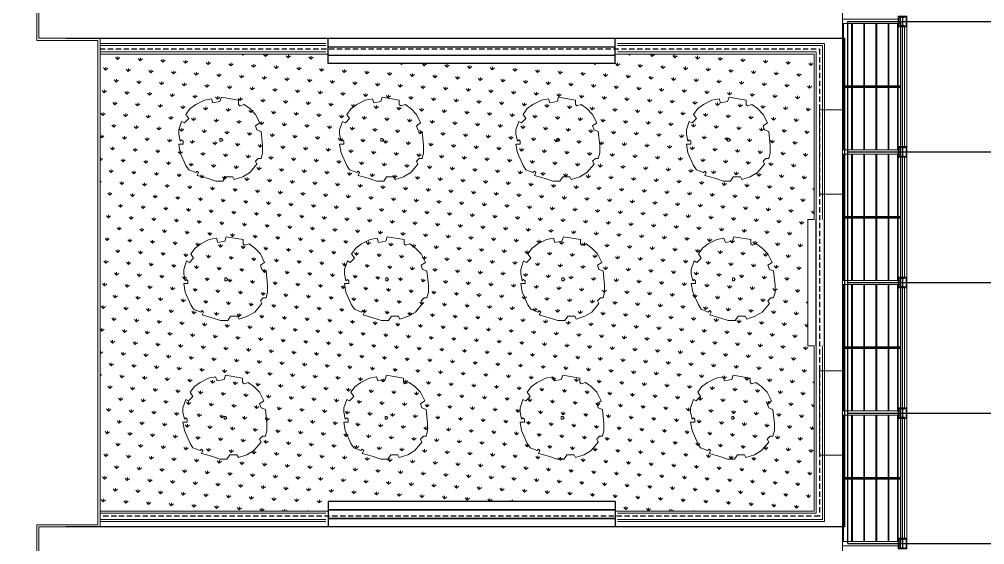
# Model space of a CAD drawing. Header units: inches. Extents: x 139 to 559, y -1 to 295.
# Drawn here: x 290.51 to 336.34, y 149.22 to 174.17 of the extents above; entities that cross this region are included whole.
import ezdxf

# ---------------------------------------------------------------- set-up
doc = ezdxf.new("R2010")
doc.units = ezdxf.units.IN
doc.header["$MEASUREMENT"] = 0
doc.linetypes.add('$0$HIDDEN', pattern=[0.375, 0.25, -0.125])
for name, color, linetype, lineweight in [('ars', 11, 'Continuous', 0), ('ARSIR', 31, 'Continuous', 5), ('ARSIR BETON', 8, 'Continuous', 5), ('ATAP', 3, 'Continuous', 20), ('besi siku', 70, 'Continuous', 9), ('DINDING2', 146, 'Continuous', 5), ('POHON', 98, 'Continuous', 5), ('RUMPUT', 93, 'Continuous', 0), ('SANITAIR', 15, 'Continuous', 9), ('WF', 6, 'Continuous', 9)]:
    doc.layers.add(name, color=color, linetype=linetype, lineweight=lineweight)
doc.layers.add('as', color=1, linetype='Continuous', plot=False)
pattern_1 = [(86.66969, (37.0798, 226.14725), (-0.5066041, 0.569206), [0.142875, -0.934755]), (41.66969, (37.0798, 226.14725), (-0.5066045, 0.5692064), [0.142875, -0.619125]), (131.66969, (37.0798, 226.14725), (-0.5692064, -0.5066045), [0.142875, -0.619125])]

# ---------------------------------------------------------------- blocks, each defined once
blk = doc.blocks.new('PHN-1')
at = {"linetype": 'Continuous'}
for points in [[(886.643, -157.758), (886.912, -158.365), (886.98, -158.77), (886.777, -158.77), (886.777, -158.905), (886.845, -158.972), (886.912, -158.905), (886.98, -159.242), (886.98, -159.444), (886.845, -159.848), (886.71, -159.781), (886.508, -159.983), (886.643, -160.185), (886.44, -160.455), (886.171, -160.657), (885.766, -160.86), (885.429, -160.927), (885.362, -160.725), (885.025, -160.792), (884.957, -160.994), (884.148, -160.86), (884.148, -160.657), (884.081, -160.59), (883.878, -160.657), (883.609, -160.455), (883.339, -160.185), (883.137, -159.781), (883.339, -159.646), (883.272, -159.444), (883.069, -159.376), (883.002, -158.702), (883.002, -158.365), (883.069, -158.096), (883.204, -158.096), (883.339, -157.961), (883.272, -157.826), (883.609, -157.421), (883.946, -157.219), (884.35, -157.084), (884.418, -157.219), (884.755, -157.219), (884.89, -157.017), (885.227, -157.017), (885.631, -157.152), (886.103, -157.287), (886.036, -157.421), (886.103, -157.489), (886.171, -157.421), (886.508, -157.556), (886.643, -157.758)], [(884.89, -158.972), (884.89, -158.972), (884.957, -158.905), (885.025, -158.905), (885.025, -158.972), (885.025, -159.039), (885.025, -159.039), (884.957, -159.039), (884.89, -158.972)]]:
    blk.add_lwpolyline(points, dxfattribs=at)
blk = doc.blocks.new('WF')
at = {"layer": 'ars'}
for p, q in [((-0.254, 0.204), (-0.254, -0.204)), ((0.254, 0.204), (-0.254, 0.204)), ((-0.25, 0.2), (-0.25, -0.2)), ((0.25, 0.2), (-0.25, 0.2)), ((-0.247, 0.1715), (-0.247, -0.1715)), ((0.2215, 0.197), (-0.2215, 0.197)), ((-0.22, -0.17), (-0.22, 0.17)), ((0.22, 0.17), (-0.22, 0.17)), ((0.22, -0.17), (0.22, 0.17)), ((0.247, 0.1715), (0.247, -0.1715)), ((0.25, 0.2), (0.25, -0.2)), ((0.254, 0.204), (0.254, -0.204)), ((0.254, -0.204), (-0.254, -0.204)), ((0.25, -0.2), (-0.25, -0.2)), ((0.2215, -0.197), (-0.2215, -0.197)), ((0.22, -0.17), (-0.22, -0.17))]:
    blk.add_line(p, q, dxfattribs=at)
for points in [[(-0.22, 0.1985), (-0.22, 0.2), (-0.25, 0.2), (-0.25, 0.17), (-0.2485, 0.17, 0.4142136), (-0.247, 0.1715), (-0.247, 0.194, -0.4142136), (-0.244, 0.197), (-0.2215, 0.197, 0.4142136)], [(0.22, 0.1985), (0.22, 0.2), (0.25, 0.2), (0.25, 0.17), (0.2485, 0.17, -0.4142136), (0.247, 0.1715), (0.247, 0.194, 0.4142136), (0.244, 0.197), (0.2215, 0.197, -0.4142136)], [(-0.22, -0.1985), (-0.22, -0.2), (-0.25, -0.2), (-0.25, -0.17), (-0.2485, -0.17, -0.4142136), (-0.247, -0.1715), (-0.247, -0.194, 0.4142136), (-0.244, -0.197), (-0.2215, -0.197, -0.4142136)], [(0.22, -0.1985), (0.22, -0.2), (0.25, -0.2), (0.25, -0.17), (0.2485, -0.17, 0.4142136), (0.247, -0.1715), (0.247, -0.194, -0.4142136), (0.244, -0.197), (0.2215, -0.197, 0.4142136)]]:
    blk.add_lwpolyline(points, format="xyb", close=True, dxfattribs=at)
at = {"layer": 'WF'}
blk.add_lwpolyline([(0.192, 0.096, -0.4142136), (0.196, 0.1), (0.2, 0.1), (0.2, -0.1), (0.196, -0.1, -0.4142136), (0.192, -0.096), (0.192, -0.0195, 0.4142136), (0.179, -0.0065), (-0.179, -0.0065, 0.4142136), (-0.192, -0.0195), (-0.192, -0.096, -0.4142136), (-0.196, -0.1), (-0.2, -0.1), (-0.2, 0.1), (-0.196, 0.1, -0.4142136), (-0.192, 0.096), (-0.192, 0.0195, 0.4142136), (-0.179, 0.0065), (0.179, 0.0065, 0.4142136), (0.192, 0.0195)], format="xyb", close=True, dxfattribs=at)
blk = doc.blocks.new('ATAP-B')
at = {"layer": 'ars'}
for p, q in [((-3.044, 26.444), (-3.044, -1.156)), ((0.01, 19.098), (0.01, 24.79)), ((0.01, 12.898), (0.01, 18.59)), ((0.01, 6.698), (0.01, 12.39)), ((0.01, 0.498), (0.01, 6.19))]:
    blk.add_line(p, q, dxfattribs=at)
at = {"layer": 'as'}
for p, q in [((-2.794, 25.044), (10.306, 25.044)), ((-2.794, 0.244), (-2.794, 25.044)), ((-0.194, 0.244), (-0.194, 25.044)), ((-2.794, 18.844), (10.306, 18.844)), ((-2.794, 12.644), (10.306, 12.644)), ((-2.794, 6.444), (10.306, 6.444)), ((-2.794, 0.244), (10.306, 0.244))]:
    blk.add_line(p, q, dxfattribs=at)
at = {"layer": 'ATAP'}
for points in [[(-3.044, 20.844), (-4.144, 20.844), (-4.144, 16.844), (-3.044, 16.844)], [(-3.044, 8.444), (-4.144, 8.444), (-4.144, 4.444), (-3.044, 4.444)]]:
    blk.add_lwpolyline(points, dxfattribs=at)
at = {"layer": 'besi siku'}
for p, q in [((-3.04, 24.944), (-3.04, 18.944)), ((-3, 24.944), (-3, 18.944)), ((-2.611, 24.944), (-2.611, 18.944)), ((-2.571, 24.944), (-2.571, 18.944)), ((-2.035, 24.944), (-2.035, 18.944)), ((-1.995, 24.944), (-1.995, 18.944)), ((-1.459, 24.944), (-1.459, 18.944)), ((-1.419, 24.944), (-1.419, 18.944)), ((-0.883, 24.944), (-0.883, 18.944)), ((-0.843, 24.944), (-0.843, 18.944)), ((-0.434, 24.944), (-0.434, 18.944)), ((-0.394, 24.944), (-0.394, 18.944)), ((-3, 21.984), (-0.294, 21.984)), ((-3, 21.944), (-0.294, 21.944)), ((-3, 21.904), (-0.294, 21.904)), ((-3.04, 18.744), (-3.04, 12.744)), ((-3, 18.744), (-3, 12.744)), ((-2.611, 18.744), (-2.611, 12.744)), ((-2.571, 18.744), (-2.571, 12.744)), ((-2.035, 18.744), (-2.035, 12.744)), ((-1.995, 18.744), (-1.995, 12.744)), ((-1.459, 18.744), (-1.459, 12.744)), ((-1.419, 18.744), (-1.419, 12.744)), ((-0.883, 18.744), (-0.883, 12.744)), ((-0.843, 18.744), (-0.843, 12.744)), ((-0.434, 18.744), (-0.434, 12.744)), ((-0.394, 18.744), (-0.394, 12.744)), ((-3, 15.784), (-0.294, 15.784)), ((-3, 15.744), (-0.294, 15.744)), ((-3, 15.704), (-0.294, 15.704)), ((-3.04, 12.544), (-3.04, 6.544)), ((-3, 12.544), (-3, 6.544)), ((-2.611, 12.544), (-2.611, 6.544)), ((-2.571, 12.544), (-2.571, 6.544)), ((-2.035, 12.544), (-2.035, 6.544)), ((-1.995, 12.544), (-1.995, 6.544)), ((-1.459, 12.544), (-1.459, 6.544)), ((-1.419, 12.544), (-1.419, 6.544)), ((-0.883, 12.544), (-0.883, 6.544)), ((-0.843, 12.544), (-0.843, 6.544)), ((-0.434, 12.544), (-0.434, 6.544)), ((-0.394, 12.544), (-0.394, 6.544)), ((-3, 9.584), (-0.294, 9.584)), ((-3, 9.544), (-0.294, 9.544)), ((-3, 9.504), (-0.294, 9.504)), ((-3.04, 6.344), (-3.04, 0.344)), ((-3, 6.344), (-3, 0.344)), ((-2.611, 6.344), (-2.611, 0.344)), ((-2.571, 6.344), (-2.571, 0.344)), ((-2.035, 6.344), (-2.035, 0.344)), ((-1.995, 6.344), (-1.995, 0.344)), ((-1.459, 6.344), (-1.459, 0.344)), ((-1.419, 6.344), (-1.419, 0.344)), ((-0.883, 6.344), (-0.883, 0.344)), ((-0.843, 6.344), (-0.843, 0.344)), ((-0.434, 6.344), (-0.434, 0.344)), ((-0.394, 6.344), (-0.394, 0.344)), ((-3, 3.384), (-0.294, 3.384)), ((-3, 3.344), (-0.294, 3.344)), ((-3, 3.304), (-0.294, 3.304))]:
    blk.add_line(p, q, dxfattribs=at)
at = {"layer": 'WF'}
for p, q in [((-0.294, 24.844), (-0.294, 19.044)), ((-0.094, 24.844), (-0.094, 19.044)), ((-0.294, 18.644), (-0.294, 12.844)), ((-0.094, 18.644), (-0.094, 12.844)), ((-0.294, 12.444), (-0.294, 6.644)), ((-0.094, 12.444), (-0.094, 6.644)), ((-0.294, 6.244), (-0.294, 0.444)), ((-0.094, 6.244), (-0.094, 0.444))]:
    blk.add_line(p, q, dxfattribs=at)
for points in [[(-0.294, 24.844), (-0.31, 24.844), (-0.31, 25.244), (-0.294, 25.244)], [(-0.294, 18.644), (-0.31, 18.644), (-0.31, 19.044), (-0.294, 19.044)], [(-0.294, 12.444), (-0.31, 12.444), (-0.31, 12.844), (-0.294, 12.844)], [(-0.294, 6.244), (-0.31, 6.244), (-0.31, 6.644), (-0.294, 6.644)], [(-0.294, 0.044), (-0.31, 0.044), (-0.31, 0.444), (-0.294, 0.444)]]:
    blk.add_lwpolyline(points, close=True, dxfattribs=at)
for points in [[(-0.31, 25.144), (-3.04, 25.144), (-3.04, 24.944), (-0.31, 24.944)], [(-0.31, 18.944), (-3.04, 18.944), (-3.04, 18.744), (-0.31, 18.744)], [(-0.31, 12.744), (-3.04, 12.744), (-3.04, 12.544), (-0.31, 12.544)], [(-0.31, 6.544), (-3.04, 6.544), (-3.04, 6.344), (-0.31, 6.344)], [(-0.31, 0.344), (-3.04, 0.344), (-3.04, 0.144), (-0.31, 0.144)]]:
    blk.add_lwpolyline(points, dxfattribs=at)
at = {"layer": 'WF', "xscale": -1, "rotation": 90}
for p in [(-0.194, 25.044), (-0.194, 18.844), (-0.194, 12.644), (-0.194, 6.444), (-0.194, 0.244)]:
    blk.add_blockref('WF', p, dxfattribs=at)

msp = doc.modelspace()

# ---------------------------------------------------------------- hatches: boundary and pattern name
at = {"layer": 'ARSIR'}
h = msp.add_hatch(dxfattribs=at)
h.set_pattern_fill('AR-HBONE', color=256, scale=0.1, style=0)
h.set_pattern_definition([(48.3303, (269.9467, 118.0756), (-0.0328619, 0.5647301), [1.2, -0.4]), (138.3303, (270.2126, 118.37438), (-0.0328619, 0.5647301), [1.2, -0.4])])
edge = h.paths.add_edge_path()
edge.add_line((395.42, 171.6524), (394.22, 171.6524))
edge.add_line((394.22, 171.6524), (394.22, 133.2715))
edge.add_arc((380.22, 133.2715), 14, 270, 360, ccw=False)
edge.add_line((380.22, 119.2715), (283.2125, 119.2715))
edge.add_line((283.2125, 119.2715), (283.2125, 118.0715))
edge.add_line((283.2125, 118.0715), (380.22, 118.0715))
edge.add_arc((380.22, 133.2715), 15.2, 270, 360)
edge.add_line((395.42, 133.2715), (395.42, 171.6524))
at = {"layer": 'ARSIR BETON'}
h = msp.add_hatch(dxfattribs=at)
h.set_pattern_fill('AR-HBONE', color=256, scale=0.004, style=0)
h.set_pattern_definition([(45, (37.0798, 226.14725), (6e-17, 0.5747364), [1.2192, -0.4064]), (135, (37.36716, 226.4346), (6e-17, 0.5747364), [1.2192, -0.4064])])
edge = h.paths.add_edge_path()
edge.add_arc((191.2828, 190.0679), 14, 90, 180)
edge.add_line((177.2828, 190.0679), (177.2828, 133.2715))
edge.add_arc((191.2827, 133.2715), 14, 179.99992, 263.11919)
edge.add_line((189.6055, 119.3724), (189.6055, 112.3227))
edge.add_line((189.6055, 112.3227), (189.7055, 112.3227))
edge.add_line((189.7055, 112.3227), (189.7055, 112.2227))
edge.add_line((189.7055, 112.2227), (201.7055, 112.2227))
edge.add_line((201.7055, 112.2227), (201.7055, 119.2715))
edge.add_line((201.7055, 119.2715), (380.22, 119.2715))
edge.add_arc((380.22, 133.2715), 14, 270, 360)
edge.add_line((394.22, 133.2715), (394.22, 186.8365))
edge.add_arc((380.07, 186.8365), 14.15, 0.00002, 89.99998)
edge.add_line((380.07, 200.9865), (288.3873, 200.9865))
edge.add_arc((288.3873, 203.9865), 3, 180, 270, ccw=False)
edge.add_line((285.3873, 203.9865), (285.3986, 204.9823))
edge.add_line((285.3986, 204.9823), (271.3873, 205.1475))
edge.add_line((271.3873, 205.1475), (271.3873, 204.9086))
edge.add_arc((270.5466, 204.9086), 0.8408, 270, 359.99999, ccw=False)
edge.add_line((270.5466, 204.0679), (191.2828, 204.0679))
edge = h.paths.add_edge_path()
edge.add_line((191.2672, 197.9562), (265.7566, 197.9585))
edge.add_arc((265.7568, 189.203), 8.7555, 41.343, 90.00169, ccw=False)
edge.add_line((272.3302, 194.9865), (332.5823, 194.9865))
edge.add_line((332.5823, 194.9865), (332.5823, 191.8715))
edge.add_line((332.5823, 191.8715), (340.1822, 191.8715))
edge.add_line((340.1822, 191.8715), (340.1822, 194.9865))
edge.add_line((340.1822, 194.9865), (380.07, 194.9865))
edge.add_arc((380.07, 186.8365), 8.15, 0, 90, ccw=False)
edge.add_line((388.22, 186.8365), (388.22, 163.1715))
edge.add_line((388.22, 163.1715), (388.22, 157.7117))
edge.add_line((388.22, 157.7117), (388.22, 133.2715))
edge.add_arc((380.22, 133.2715), 8, -90, 0, ccw=False)
edge.add_line((380.22, 125.2715), (191.2828, 125.2715))
edge.add_arc((191.185, 133.1732), 7.9023, 180.12317, 270.70845, ccw=False)
edge.add_line((183.2828, 133.1562), (183.2675, 189.9541))
edge.add_arc((191.2675, 189.9563), 8, 90.00169, 180.01541, ccw=False)
at = {"layer": 'RUMPUT'}
h = msp.add_hatch(dxfattribs=at)
h.set_pattern_fill('GRASS', color=256, scale=0.03, angle=356.66969, style=0)
h.set_pattern_definition(pattern_1)
edge = h.paths.add_edge_path()
edge.add_line((394.22, 171.6524), (402.698, 171.6524))
edge.add_line((402.698, 171.6524), (406.8633, 171.9326))
edge.add_line((406.8633, 171.9326), (407.1349, 173.6574))
edge.add_line((407.1349, 173.6574), (416.4205, 172.1948))
edge.add_line((416.4205, 172.1948), (417.0895, 176.4425))
edge.add_line((417.0895, 176.4425), (434.0908, 173.7645))
edge.add_line((434.0908, 173.7645), (442.2259, 174.3118))
edge.add_line((442.2259, 174.3118), (445.141, 192.7643))
edge.add_line((445.141, 192.7643), (418.5729, 196.9616))
edge.add_line((418.5729, 196.9616), (402.3997, 199.5091))
edge.add_line((402.3997, 199.5091), (401.9329, 196.5456))
edge.add_line((401.9329, 196.5456), (390.18, 198.3869))
edge.add_arc((380.07, 186.8365), 15.35, 48.80437, 90)
edge.add_line((380.07, 202.1865), (288.3873, 202.1865))
edge.add_arc((288.3873, 203.9865), 1.8, 180, 270, ccw=False)
edge.add_line((286.5873, 203.9865), (286.5873, 204.7646))
edge.add_line((286.5873, 204.7646), (489.7232, 202.4653))
edge.add_line((489.7232, 202.4653), (489.009, 190.7748))
edge.add_line((489.009, 190.7748), (447.5074, 192.7549))
edge.add_line((447.5074, 192.7549), (448.3956, 174.0667))
edge.add_line((448.3956, 174.0667), (421.3302, 172.0652))
edge.add_line((421.3302, 172.0652), (401.0645, 170.836))
edge.add_line((401.0645, 170.836), (400.9341, 157.9843))
edge.add_line((400.9341, 157.9843), (400.8036, 145.1327))
edge.add_line((400.8036, 145.1327), (400.9017, 135.2859))
edge.add_line((400.9017, 135.2859), (401.5003, 132.6794))
edge.add_line((401.5003, 132.6794), (401.2595, 116.478))
edge.add_line((401.2595, 116.478), (378.6535, 115.7086))
edge.add_line((378.6535, 115.7086), (368.9216, 115.7377))
edge.add_line((368.9216, 115.7377), (346.0892, 112.9076))
edge.add_line((346.0892, 112.9076), (341.1309, 112.1001))
edge.add_line((341.1309, 112.1001), (333.7244, 111.8362))
edge.add_line((333.7244, 111.8362), (331.0738, 112.2718))
edge.add_line((331.0738, 112.2718), (324.3803, 115.2754))
edge.add_line((324.3803, 115.2754), (321.6092, 115.9684))
edge.add_line((321.6092, 115.9684), (289.1333, 113.6571))
edge.add_line((289.1333, 113.6571), (289.1333, 118.0715))
edge.add_line((289.1333, 118.0715), (380.22, 118.0715))
edge.add_arc((380.22, 133.2715), 15.2, 270, 360)
edge.add_line((395.42, 133.2715), (395.42, 171.6524))
h = msp.add_hatch(dxfattribs=at)
h.set_pattern_fill('GRASS', color=256, scale=0.03, angle=356.66969, style=0)
h.set_pattern_definition(pattern_1)
h.paths.add_polyline_path([(294.3373, 172.5215), (294.3373, 150.8215), (305.1652, 150.8215), (305.1652, 151.2715), (318.8012, 151.2715), (318.8012, 150.8215), (328.2376, 150.8215), (328.2376, 158.6615), (327.9376, 158.6615), (327.9376, 164.6715), (328.2376, 164.6715), (328.2376, 172.5215), (318.8012, 172.5215), (318.8012, 172.0715), (305.1652, 172.0715), (305.1652, 172.5215)])

# ---------------------------------------------------------------- linework, layer by layer
for p, q in [((305.1652, 172.8715), (318.8012, 172.8715)), ((305.1652, 172.4715), (318.8012, 172.4715)), ((318.8012, 172.0715), (305.1652, 172.0715)), ((328.3376, 158.6615), (328.3376, 164.6715)), ((328.7376, 158.6615), (328.7376, 164.6715)), ((318.8012, 151.2715), (305.1652, 151.2715)), ((318.8012, 150.8715), (305.1652, 150.8715)), ((305.1652, 150.8715), (318.8012, 150.8715)), ((318.8012, 150.4715), (305.1652, 150.4715)), ((305.1652, 150.4715), (318.8012, 150.4715))]:
    msp.add_line(p, q)
for points in [[(292.7373, 173.2715), (329.6873, 173.2715), (329.6873, 150.0715), (292.7373, 150.0715)], [(305.1652, 172.0715), (305.1652, 173.2715)], [(318.8012, 172.0715), (318.8012, 173.2715)], [(305.1652, 151.2715), (305.1652, 150.0715)], [(318.8012, 151.2715), (318.8012, 150.0715)]]:
    msp.add_lwpolyline(points)
at = {"layer": 'as', "linetype": '$0$HIDDEN'}
for p, q in [((294.3373, 172.7715), (328.4876, 172.7715)), ((328.4876, 172.7515), (328.4876, 150.5715)), ((328.4876, 150.5715), (294.3373, 150.5715))]:
    msp.add_line(p, q, dxfattribs=at)
at = {"layer": 'ATAP'}
msp.add_lwpolyline([(265.4373, 178.0115), (291.4373, 178.0115), (291.4373, 173.2715), (294.3373, 173.2715), (294.3373, 150.0715), (291.4373, 150.0715), (291.4373, 145.3315), (265.6873, 145.3315), (265.6873, 149.6215), (262.8873, 149.6215), (262.8873, 173.7315), (265.4373, 173.7315), (265.4373, 178.0115)], dxfattribs=at)
msp.add_lwpolyline([(265.5373, 177.9115), (291.3373, 177.9115), (291.3373, 173.1715), (294.2373, 173.1715), (294.2373, 150.1715), (291.3373, 150.1715), (291.3373, 145.4315), (265.7873, 145.4315), (265.7873, 149.7215), (262.9873, 149.7215), (262.9873, 173.6315), (265.5373, 173.6315)], close=True, dxfattribs=at)
at = {"layer": 'DINDING2'}
for points in [[(292.7373, 173.2715), (292.7373, 173.2715), (291.4373, 173.2715), (291.4373, 176.4115)], [(294.3373, 150.8215), (305.1652, 150.8215), (305.1652, 151.2715), (318.8012, 151.2715), (318.8012, 150.8215), (328.2376, 150.8215), (328.2376, 158.6615), (327.9376, 158.6615), (327.9376, 164.6715), (328.2376, 164.6715), (328.2376, 172.5115), (328.2376, 172.5215), (318.8012, 172.5215), (318.8012, 172.0715), (305.1652, 172.0715), (305.1652, 172.5215), (294.3373, 172.5215)], [(291.4373, 146.9315), (291.4373, 150.0715), (292.7373, 150.0715)]]:
    msp.add_lwpolyline(points, dxfattribs=at)
at = {"layer": 'SANITAIR'}
for p, q in [((294.3373, 173.0215), (305.0652, 173.0215)), ((294.3373, 172.9215), (305.0652, 172.9215)), ((318.9012, 173.0215), (328.7376, 173.0215)), ((318.9012, 172.9215), (328.6376, 172.9215)), ((328.6376, 172.9115), (328.6376, 164.6715)), ((328.7376, 173.0115), (328.7376, 164.6715)), ((294.3373, 172.6215), (305.0652, 172.6215)), ((294.3373, 172.5215), (305.0652, 172.5215)), ((318.9012, 172.6215), (328.3376, 172.6215)), ((318.9012, 172.5215), (328.2376, 172.5215)), ((328.2376, 172.5115), (328.2376, 164.6715)), ((328.3376, 172.6115), (328.3376, 164.6715)), ((328.2376, 158.6615), (328.2376, 150.8215)), ((328.3376, 158.6615), (328.3376, 150.7215)), ((328.6376, 158.6615), (328.6376, 150.4215)), ((328.7376, 158.6615), (328.7376, 150.3215)), ((305.0652, 150.8215), (294.3373, 150.8215)), ((328.2376, 150.8215), (318.9012, 150.8215)), ((305.0652, 150.7215), (294.3373, 150.7215)), ((305.0652, 150.4215), (294.3373, 150.4215)), ((328.3376, 150.7215), (318.9012, 150.7215)), ((328.6376, 150.4215), (318.9012, 150.4215)), ((305.0652, 150.3215), (294.3373, 150.3215)), ((328.7376, 150.3215), (318.9012, 150.3215))]:
    msp.add_line(p, q, dxfattribs=at)

# ---------------------------------------------------------------- block references
msp.add_blockref('ATAP-B', (332.6313, 149.0275))
at = {"layer": 'POHON', "rotation": 180.0000000000147}
for p in [(1185.0559, 9.4728), (1192.6943, 9.4728), (1201.062, 9.4728), (1209.1554, 9.4728), (1185.2882, 2.8478), (1192.9266, 2.8478), (1201.2943, 2.8478), (1209.3877, 2.8478), (1185.2548, -3.7276), (1192.8932, -3.7276), (1201.261, -3.7276), (1209.3544, -3.7276)]:
    msp.add_blockref('PHN-1', p, dxfattribs=at)

doc.saveas('drawing.dxf')
